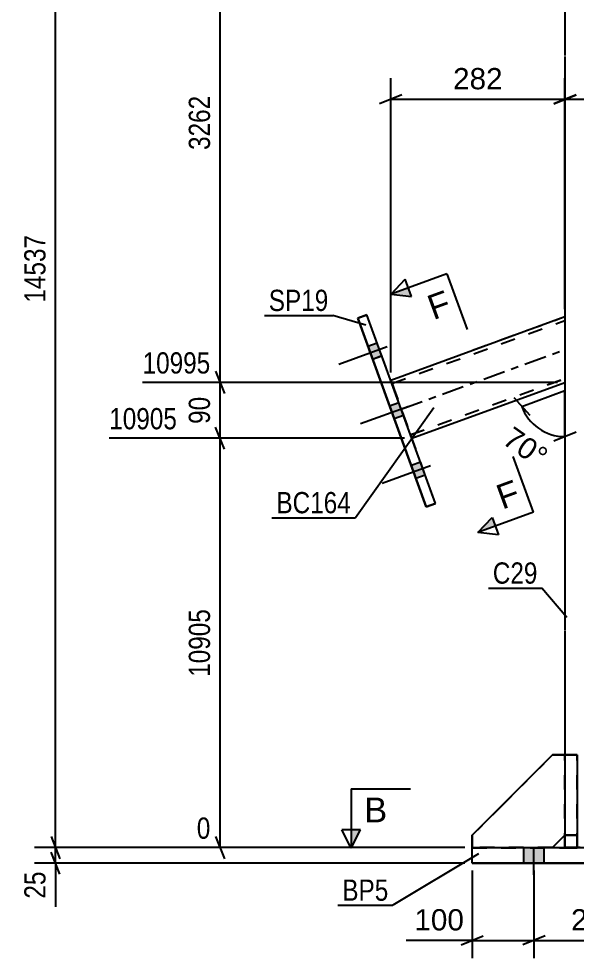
# Model space of a CAD drawing. Header units: millimetres. Extents: x -130 to 464, y -169 to 251.
# Drawn here: x 102.8 to 178.1, y -14.9 to 111.7 of the extents above; entities that cross this region are included whole.
import ezdxf

# ---------------------------------------------------------------- set-up
doc = ezdxf.new("R2010")
doc.units = ezdxf.units.MM
doc.linetypes.add('DXK_LINE_DOT2', pattern=[3.9198, 1.9599, -1.9599])
doc.linetypes.add('DXK_LINE_DOT3', pattern=[5.9187, 2.979, -0.9799, 0.9799, -0.9799])
doc.styles.add('Arial', font='ARIAL.TTF', dxfattribs={"height": 0.2})
doc.styles.add('Arial Narrow', font='ARIALN.TTF', dxfattribs={"height": 0.2})

# ---------------------------------------------------------------- blocks, each defined once
blk = doc.blocks.new('Bolt-284859513-1784 - 1774')
at = {"linetype": 'Continuous'}
for points in [[(170.89, -2.08), (173.64, -2.08), (173.64, 0), (170.89, 0)], [(170.89, -2.08), (173.64, -2.08), (173.64, 0), (170.89, 0)], [(187.55, -2.08), (190.3, -2.08), (190.3, 0), (187.55, 0)], [(204.22, -2.08), (206.97, -2.08), (206.97, 0), (204.22, 0)], [(220.89, -2.08), (223.64, -2.08), (223.64, 0), (220.89, 0)], [(220.89, -2.08), (223.64, -2.08), (223.64, 0), (220.89, 0)], [(170.89, -2.09), (173.64, -2.09), (173.64, 0), (170.89, 0)], [(170.89, -2.08), (173.64, -2.08), (173.64, 0), (170.89, 0)], [(187.55, -2.09), (190.3, -2.09), (190.3, 0), (187.55, 0)], [(204.22, -2.09), (206.97, -2.09), (206.97, 0), (204.22, 0)], [(220.89, -2.09), (223.64, -2.09), (223.64, 0), (220.89, 0)], [(220.89, -2.08), (223.64, -2.08), (223.64, 0), (220.89, 0)]]:
    blk.add_hatch(color=1, dxfattribs=at).paths.add_polyline_path(points)
at = {"color": 1, "linetype": 'Continuous'}
for p, q in [((170.89, -2.08), (170.89, 0)), ((170.89, -2.08), (170.89, 0)), ((172.26, -3.67), (172.26, 0)), ((172.26, -3.66), (172.26, 0)), ((173.64, -2.08), (173.64, 0)), ((173.64, -2.08), (173.64, 0)), ((187.55, -2.08), (187.55, 0)), ((188.93, -3.66), (188.93, 0)), ((190.3, -2.08), (190.3, 0)), ((204.22, -2.08), (204.22, 0)), ((205.59, -3.66), (205.59, 0)), ((206.97, -2.08), (206.97, 0)), ((220.89, -2.08), (220.89, 0)), ((220.89, -2.08), (220.89, 0)), ((222.26, -3.67), (222.26, 0)), ((222.26, -3.66), (222.26, 0)), ((223.64, -2.08), (223.64, 0)), ((223.64, -2.08), (223.64, 0)), ((170.89, -2.09), (170.89, 0)), ((170.89, -2.08), (170.89, 0)), ((172.26, -3.67), (172.26, 0)), ((172.26, -3.67), (172.26, 0)), ((173.64, -2.09), (173.64, 0)), ((173.64, -2.08), (173.64, 0)), ((187.55, -2.09), (187.55, 0)), ((188.93, -3.67), (188.93, 0)), ((190.3, -2.09), (190.3, 0)), ((204.22, -2.09), (204.22, 0)), ((205.59, -3.67), (205.59, 0)), ((206.97, -2.09), (206.97, 0)), ((220.89, -2.09), (220.89, 0)), ((220.89, -2.08), (220.89, 0)), ((222.26, -3.67), (222.26, 0)), ((222.26, -3.67), (222.26, 0)), ((223.64, -2.09), (223.64, 0)), ((223.64, -2.08), (223.64, 0))]:
    blk.add_line(p, q, dxfattribs=at)
blk = doc.blocks.new('Part-284859513-2047 - 1774')
at = {"color": 7, "linetype": 'DXK_LINE_DOT2'}
for p, q in [((176.43, -0.01), (176.43, 12.5)), ((178.09, 12.5), (176.43, 12.5)), ((176.43, 12.5), (178.09, 12.5)), ((178.09, -0.01), (178.09, 12.5)), ((176.43, 1.66), (178.09, 1.66)), ((178.09, 1.66), (176.43, 1.66)), ((176.43, 0), (176.43, -0.01)), ((176.43, 0), (178.09, 0)), ((176.43, -0.01), (178.09, -0.01)), ((178.09, 0), (178.09, -0.01))]:
    blk.add_line(p, q, dxfattribs=at)
blk = doc.blocks.new('Part-284859513-1919 - 1774')
at = {"color": 2, "linetype": 'Continuous'}
for p, q in [((176.43, 12.5), (176.43, 12.5)), ((178.09, 12.5), (176.43, 12.5)), ((176.43, 12.5), (176.43, 0.01)), ((178.09, 12.5), (178.09, 12.5)), ((178.09, 12.5), (178.09, 0.01)), ((178.09, 1.67), (176.43, 1.67)), ((176.43, 0.01), (178.09, 0.01))]:
    blk.add_line(p, q, dxfattribs=at)
at = {"color": 7, "linetype": 'DXK_LINE_DOT2'}
for p, q in [((176.43, 12.5), (178.09, 12.5)), ((176.43, 1.67), (178.09, 1.67)), ((176.43, 1.67), (176.43, 0)), ((178.09, 1.67), (178.09, 0)), ((176.43, 0), (176.43, 0.01)), ((178.09, 0), (176.43, 0)), ((178.09, 0), (178.09, 0.01))]:
    blk.add_line(p, q, dxfattribs=at)
blk = doc.blocks.new('Part-284859513-1842 - 1774')
at = {"color": 2, "linetype": 'Continuous'}
for p, q in [((152.94, 63.04), (176.43, 71.59)), ((155.79, 55.21), (176.43, 62.72)), ((155.79, 55.21), (176.43, 62.72))]:
    blk.add_line(p, q, dxfattribs=at)
at = {"color": 7, "linetype": 'DXK_LINE_DOT2'}
for p, q in [((152.94, 63.04), (176.43, 71.59)), ((153.11, 62.57), (176.43, 71.06)), ((153.11, 62.57), (176.43, 71.05)), ((176.43, 71.59), (176.43, 62.72)), ((152.94, 63.04), (152.94, 63.04)), ((152.94, 63.04), (152.96, 62.96)), ((152.96, 62.97), (152.94, 63.04)), ((153.04, 62.76), (152.96, 62.97)), ((152.96, 62.96), (153.04, 62.76)), ((153.04, 62.76), (153.15, 62.46)), ((153.15, 62.46), (153.04, 62.76)), ((153.11, 62.57), (153.11, 62.57)), ((153.12, 62.53), (153.11, 62.57)), ((153.11, 62.57), (153.12, 62.53)), ((153.16, 62.43), (153.12, 62.53)), ((153.12, 62.53), (153.16, 62.43)), ((153.15, 62.46), (155.6, 55.71)), ((153.15, 62.46), (155.57, 55.79)), ((153.16, 62.43), (155.56, 55.81)), ((153.16, 62.43), (153.21, 62.28)), ((153.21, 62.28), (155.56, 55.81)), ((155.61, 55.68), (176.43, 63.25)), ((155.61, 55.67), (176.43, 63.25)), ((155.56, 55.81), (155.6, 55.71)), ((155.6, 55.71), (155.56, 55.81)), ((155.69, 55.48), (155.57, 55.79)), ((155.6, 55.71), (155.61, 55.68)), ((155.61, 55.67), (155.6, 55.71)), ((155.6, 55.71), (155.69, 55.48)), ((155.61, 55.67), (155.61, 55.68)), ((155.69, 55.48), (155.76, 55.28)), ((155.76, 55.28), (155.69, 55.48)), ((155.76, 55.28), (155.79, 55.2)), ((155.79, 55.21), (155.76, 55.28)), ((155.79, 55.2), (155.79, 55.21)), ((155.79, 55.2), (155.79, 55.21))]:
    blk.add_line(p, q, dxfattribs=at)
at = {"color": 7, "linetype": 'DXK_LINE_DOT3'}
blk.add_line((154.36, 59.12), (176.43, 67.15), dxfattribs=at)
blk = doc.blocks.new('Part-284859513-1815 - 1774')
at = {"color": 2, "linetype": 'Continuous'}
for p, q in [((149.73, 71.85), (148.48, 71.39)), ((157.74, 45.94), (148.48, 71.39)), ((148.48, 71.39), (148.48, 71.39)), ((148.48, 71.39), (148.48, 71.39)), ((148.48, 71.39), (157.74, 45.94)), ((158.99, 46.4), (149.73, 71.85)), ((157.74, 45.94), (158.99, 46.4)), ((158.99, 46.39), (157.74, 45.94)), ((157.74, 45.94), (157.74, 45.94)), ((158.99, 46.39), (158.99, 46.4)), ((158.99, 46.39), (158.99, 46.4))]:
    blk.add_line(p, q, dxfattribs=at)
at = {"color": 7, "linetype": 'DXK_LINE_DOT2'}
for p, q in [((148.48, 71.39), (149.73, 71.84)), ((149.73, 71.84), (149.73, 71.85)), ((158.99, 46.4), (149.73, 71.84))]:
    blk.add_line(p, q, dxfattribs=at)
blk = doc.blocks.new('Bolt-284859513-1816 - 1774')
at = {"linetype": 'Continuous'}
for points in [[(149.87, 67.55), (150.5, 65.83), (151.75, 66.29), (151.13, 68.01)], [(149.87, 67.55), (150.5, 65.83), (151.75, 66.29), (151.13, 68.01)], [(149.87, 67.55), (150.5, 65.83), (151.75, 66.28), (151.13, 68.01)], [(152.79, 59.53), (153.42, 57.8), (154.67, 58.26), (154.05, 59.98)], [(152.79, 59.52), (153.42, 57.8), (154.67, 58.26), (154.05, 59.98)], [(155.72, 51.5), (156.34, 49.78), (157.6, 50.23), (156.97, 51.96)], [(155.72, 51.5), (156.34, 49.78), (157.6, 50.23), (156.97, 51.96)], [(155.72, 51.5), (156.34, 49.78), (157.6, 50.23), (156.97, 51.95)]]:
    blk.add_hatch(color=1, dxfattribs=at).paths.add_polyline_path(points)
at = {"color": 1, "linetype": 'Continuous'}
for p, q in [((152.46, 67.52), (145.96, 65.15)), ((152.46, 67.52), (145.96, 65.15)), ((152.46, 67.52), (145.96, 65.15)), ((151.13, 68.01), (149.87, 67.55)), ((151.13, 68.01), (149.87, 67.55)), ((151.13, 68.01), (149.87, 67.55)), ((151.75, 66.29), (150.5, 65.83)), ((151.75, 66.29), (150.5, 65.83)), ((151.75, 66.28), (150.5, 65.83)), ((154.05, 59.98), (152.79, 59.53)), ((154.05, 59.98), (152.79, 59.52)), ((155.38, 59.49), (148.88, 57.13)), ((155.38, 59.49), (148.88, 57.12)), ((154.67, 58.26), (153.42, 57.8)), ((154.67, 58.26), (153.42, 57.8)), ((156.97, 51.96), (155.72, 51.5)), ((156.97, 51.96), (155.72, 51.5)), ((156.97, 51.95), (155.72, 51.5)), ((158.3, 51.47), (151.8, 49.1)), ((158.3, 51.46), (151.8, 49.1)), ((158.3, 51.46), (151.8, 49.1)), ((157.6, 50.23), (156.34, 49.78)), ((157.6, 50.23), (156.34, 49.78)), ((157.6, 50.23), (156.34, 49.78))]:
    blk.add_line(p, q, dxfattribs=at)
blk = doc.blocks.new('Part-284859513-1837 - 1774')
at = {"color": 2, "linetype": 'Continuous'}
for p, q in [((176.43, 156.1), (176.43, 106.78)), ((176.43, 106.68), (176.43, 29.27)), ((176.43, 29.17), (176.43, 12.5))]:
    blk.add_line(p, q, dxfattribs=at)
at = {"color": 7, "linetype": 'DXK_LINE_DOT2'}
for p, q in [((176.43, 12.5), (176.43, 0)), ((176.43, 0), (176.43, 0)), ((176.68, 0), (176.43, 0)), ((177.4, 0), (176.68, 0)), ((178.49, 0), (177.4, 0)), ((176.43, 0), (176.68, 0)), ((176.68, 0), (177.4, 0)), ((177.4, 0), (178.49, 0))]:
    blk.add_line(p, q, dxfattribs=at)
blk = doc.blocks.new('Part-284859513-2046 - 1774')
at = {"color": 2, "linetype": 'Continuous'}
for p, q in [((163.93, -2.09), (163.93, 0.01)), ((163.93, 0.01), (230.59, 0.01)), ((230.59, -2.09), (230.59, 0.01)), ((163.93, -2.08), (163.93, -2.09)), ((230.59, -2.08), (163.93, -2.08)), ((163.93, -2.09), (230.59, -2.09)), ((230.59, -2.08), (230.59, -2.09))]:
    blk.add_line(p, q, dxfattribs=at)
at = {"color": 7, "linetype": 'DXK_LINE_DOT2'}
blk.add_line((163.93, -0.01), (230.59, -0.01), dxfattribs=at)
blk = doc.blocks.new('Part-284859513-1920 - 1774')
at = {"color": 7, "linetype": 'DXK_LINE_DOT2'}
for p, q in [((163.93, 1.66), (174.76, 12.5)), ((174.76, 12.5), (163.93, 1.66)), ((174.76, 12.5), (176.43, 12.5)), ((174.76, 12.5), (174.76, 12.5)), ((176.43, 12.5), (174.76, 12.5)), ((176.43, 12.5), (176.43, 1.66)), ((163.93, 0), (163.93, 1.66)), ((176.43, 1.66), (174.76, 0)), ((174.76, 0), (174.77, 0.01)), ((174.76, 0), (163.93, 0)), ((163.93, 0), (174.76, 0)), ((174.76, 0), (174.76, 0))]:
    blk.add_line(p, q, dxfattribs=at)
at = {"color": 2, "linetype": 'Continuous'}
blk.add_line((174.77, 0.01), (176.43, 1.66), dxfattribs=at)
blk = doc.blocks.new('Part-284859513-2048 - 1774')
at = {"color": 2, "linetype": 'Continuous'}
for p, q in [((174.76, 12.5), (163.93, 1.67)), ((174.76, 12.5), (174.76, 12.5)), ((176.43, 12.5), (174.76, 12.5)), ((163.93, 1.67), (163.93, 1.67)), ((163.93, 1.67), (163.93, 0.01)), ((174.76, 0.01), (176.43, 1.67))]:
    blk.add_line(p, q, dxfattribs=at)
at = {"color": 7, "linetype": 'DXK_LINE_DOT2'}
for p, q in [((163.93, 1.67), (174.76, 12.5)), ((174.76, 12.5), (176.43, 12.5)), ((176.43, 12.5), (176.43, 1.67)), ((176.43, 1.67), (174.76, 0)), ((163.93, 0.01), (163.93, 0)), ((174.76, 0), (163.93, 0)), ((163.93, 0), (174.76, 0)), ((174.76, 0), (174.76, 0.01)), ((174.76, 0), (174.76, 0))]:
    blk.add_line(p, q, dxfattribs=at)
blk = doc.blocks.new('StraightDimension-284859513-2107 - 1774')
at = {"color": 7, "linetype": 'Continuous'}
for p, q in [((107.72, 0), (107.72, 156.1)), ((107.12, 1.5), (108.32, -1.5)), ((162.93, 0), (104.87, 0))]:
    blk.add_line(p, q, dxfattribs=at)
at = {"color": 0}
blk.add_wipeout([(106.97, 83.22), (102.77, 83.22), (102.77, 72.88), (106.97, 72.88)], dxfattribs=at)
at = {"color": 3, "style": 'Arial Narrow'}
blk.add_text('14537', height=2.863, rotation=90.0002, dxfattribs=at).set_placement((106.37, 73.48))
blk = doc.blocks.new('StraightDimension-284859513-2124 - 1774')
at = {"color": 7, "linetype": 'Continuous'}
for p, q in [((107.12, 1.5), (108.32, -1.5)), ((162.93, 0), (104.87, 0)), ((107.72, -2.09), (107.72, 0)), ((108.32, -3.59), (107.12, -0.59)), ((162.93, -2.09), (104.87, -2.09)), ((107.72, -2.09), (107.72, -8)), ((107.72, -2.09), (107.72, -8))]:
    blk.add_line(p, q, dxfattribs=at)
at = {"color": 0}
blk.add_wipeout([(106.97, -2.61), (102.77, -2.61), (102.77, -7.47), (106.97, -7.47)], dxfattribs=at)
at = {"color": 3, "style": 'Arial Narrow'}
blk.add_text('25', height=2.863, rotation=90.0002, dxfattribs=at).set_placement((106.37, -6.87))
blk = doc.blocks.new('StraightDimension-284859513-2062 - 1774')
at = {"color": 7, "linetype": 'Continuous'}
for p, q in [((172.26, -3.08), (172.26, -14.91)), ((188.93, -3.09), (188.93, -14.91)), ((173.76, -11.91), (170.76, -13.11)), ((172.26, -12.51), (188.93, -12.51)), ((187.43, -13.11), (190.43, -11.91))]:
    blk.add_line(p, q, dxfattribs=at)
at = {"color": 0}
blk.add_wipeout([(184.53, -11.76), (184.53, -7.56), (176.66, -7.56), (176.66, -11.76)], dxfattribs=at)
at = {"color": 3, "style": 'Arial'}
blk.add_text('200', height=2.865, dxfattribs=at).set_placement((177.26, -11.16))
blk = doc.blocks.new('AngleDimension-284859513-2131 - 1774')
at = {"color": 7, "linetype": 'Continuous'}
for p, q in [((170.61, 59.49), (176.43, 61.61)), ((176.43, 55.41), (176.43, 61.61)), ((169.53, 60.69), (171.68, 58.29)), ((176.43, 60.61), (176.43, 55.41)), ((177.93, 56.01), (174.93, 54.81))]:
    blk.add_line(p, q, dxfattribs=at)
blk.add_arc((176.43, 61.61), 6.2, 200, 270, dxfattribs=at)
at = {"color": 0}
blk.add_wipeout([(172.92, 50.28), (175.33, 53.72), (169.39, 57.87), (166.98, 54.43)], dxfattribs=at)
at = {"color": 3, "style": 'Arial'}
blk.add_text('70°', height=2.865, rotation=-35.002, dxfattribs=at).set_placement((167.82, 54.58))
blk = doc.blocks.new('StraightDimension-284859513-2562 - 1774')
at = {"color": 7, "linetype": 'Continuous'}
for p, q in [((176.43, 72.59), (176.43, 103.74)), ((197.26, 94.3), (197.26, 103.74)), ((177.93, 101.49), (174.93, 100.29)), ((195.76, 100.29), (198.76, 101.49)), ((176.43, 100.89), (197.26, 100.89))]:
    blk.add_line(p, q, dxfattribs=at)
at = {"color": 0}
blk.add_wipeout([(190.78, 101.64), (190.78, 105.84), (182.91, 105.84), (182.91, 101.64)], dxfattribs=at)
at = {"color": 3, "style": 'Arial'}
blk.add_text('250', height=2.865, dxfattribs=at).set_placement((183.51, 102.24))
blk = doc.blocks.new('StraightDimension-284859513-2572 - 1774')
at = {"color": 7, "linetype": 'Continuous'}
for p, q in [((152.94, 64.04), (152.94, 103.74)), ((176.43, 72.59), (176.43, 103.74)), ((154.44, 101.49), (151.44, 100.29)), ((174.93, 100.29), (177.93, 101.49)), ((152.94, 100.89), (176.43, 100.89))]:
    blk.add_line(p, q, dxfattribs=at)
at = {"color": 0}
blk.add_wipeout([(168.62, 101.64), (168.62, 105.84), (160.75, 105.84), (160.75, 101.64)], dxfattribs=at)
at = {"color": 3, "style": 'Arial'}
blk.add_text('282', height=2.865, dxfattribs=at).set_placement((161.35, 102.24))
blk = doc.blocks.new('StraightDimension-284859513-4711 - 1774')
at = {"color": 7, "linetype": 'Continuous'}
for p, q in [((130.51, 131.21), (129.31, 134.21)), ((154.79, 132.71), (114.97, 132.71)), ((129.91, 62.72), (129.91, 132.71)), ((129.31, 64.22), (130.51, 61.22)), ((175.43, 62.72), (119.47, 62.72))]:
    blk.add_line(p, q, dxfattribs=at)
at = {"color": 0}
blk.add_wipeout([(129.16, 101.97), (124.96, 101.97), (124.96, 93.46), (129.16, 93.46)], dxfattribs=at)
at = {"color": 3, "style": 'Arial Narrow'}
blk.add_text('3262', height=2.863, rotation=90.0002, dxfattribs=at).set_placement((128.56, 94.06))
at = {"color": 0, "linetype": 'Continuous'}
blk.add_wipeout([(124.71, 133.31), (124.71, 137.51), (114.37, 137.51), (114.37, 133.31)], dxfattribs=at)
at = {"color": 3, "linetype": 'Continuous', "style": 'Arial Narrow'}
blk.add_text('14257', height=2.863, dxfattribs=at).set_placement((114.97, 133.91))
blk = doc.blocks.new('StraightDimension-284859513-4712 - 1774')
at = {"color": 7, "linetype": 'Continuous'}
for p, q in [((129.31, 64.22), (130.51, 61.22)), ((175.43, 62.72), (119.47, 62.72)), ((129.91, 55.2), (129.91, 62.72)), ((130.51, 53.7), (129.31, 56.7)), ((154.79, 55.2), (114.97, 55.2))]:
    blk.add_line(p, q, dxfattribs=at)
at = {"color": 0, "linetype": 'Continuous'}
blk.add_wipeout([(129.21, 63.32), (129.21, 67.52), (118.87, 67.52), (118.87, 63.32)], dxfattribs=at)
at = {"color": 0}
blk.add_wipeout([(129.16, 61.39), (124.96, 61.39), (124.96, 56.53), (129.16, 56.53)], dxfattribs=at)
at = {"color": 3, "linetype": 'Continuous', "style": 'Arial Narrow'}
blk.add_text('10995', height=2.863, dxfattribs=at).set_placement((119.47, 63.92))
at = {"color": 3, "style": 'Arial Narrow'}
blk.add_text('90', height=2.863, rotation=90.0002, dxfattribs=at).set_placement((128.56, 57.13))
blk = doc.blocks.new('StraightDimension-284859513-4713 - 1774')
at = {"color": 7, "linetype": 'Continuous'}
for p, q in [((130.51, 53.7), (129.31, 56.7)), ((154.79, 55.2), (114.97, 55.2)), ((129.91, 0), (129.91, 55.2)), ((129.31, 1.5), (130.51, -1.5)), ((162.93, 0), (126.78, 0))]:
    blk.add_line(p, q, dxfattribs=at)
at = {"color": 0}
blk.add_wipeout([(129.16, 32.77), (124.96, 32.77), (124.96, 22.43), (129.16, 22.43)], dxfattribs=at)
at = {"color": 3, "style": 'Arial Narrow'}
blk.add_text('10905', height=2.863, rotation=90.0002, dxfattribs=at).set_placement((128.56, 23.03))
at = {"color": 0, "linetype": 'Continuous'}
for points in [[(124.71, 55.8), (124.71, 60), (114.37, 60), (114.37, 55.8)], [(129.21, 0.6), (129.21, 4.8), (126.18, 4.8), (126.18, 0.6)]]:
    blk.add_wipeout(points, dxfattribs=at)
at = {"color": 3, "linetype": 'Continuous', "style": 'Arial Narrow'}
for s, height, p in [('10905', 2.863, (114.97, 56.4)), ('0', 2.86, (126.78, 1.2))]:
    blk.add_text(s, height=height, dxfattribs=at).set_placement(p)
blk = doc.blocks.new('StraightDimension-284859513-4962 - 1774')
at = {"color": 7, "linetype": 'Continuous'}
for p, q in [((163.93, -3.09), (163.93, -14.91)), ((172.26, -3.08), (172.26, -14.91)), ((163.93, -12.51), (155.01, -12.51)), ((163.93, -12.51), (155.01, -12.51)), ((162.43, -13.11), (165.43, -11.91)), ((163.93, -12.51), (172.26, -12.51)), ((173.76, -11.91), (170.76, -13.11))]:
    blk.add_line(p, q, dxfattribs=at)
at = {"color": 0}
blk.add_wipeout([(163.4, -11.76), (163.4, -7.56), (155.53, -7.56), (155.53, -11.76)], dxfattribs=at)
at = {"color": 3, "style": 'Arial'}
blk.add_text('100', height=2.865, dxfattribs=at).set_placement((156.13, -11.16))
blk = doc.blocks.new('Mark-284859513-1811 - 1774')
at = {"color": 0}
blk.add_wipeout([(144.53, 72.35), (144.53, 75.35), (136.49, 75.35), (136.49, 72.35)], dxfattribs=at)
blk.add_wipeout([(144.53, 72.35), (144.53, 75.35), (136.49, 75.35), (136.49, 72.35)], dxfattribs=at)
at = {"color": 30, "linetype": 'Continuous'}
for p in [(135.89, 71.75), (149.6, 70.44)]:
    blk.add_line(p, (145.13, 71.75), dxfattribs=at)
at = {"color": 3, "style": 'Arial Narrow'}
blk.add_text('SP19', height=2.863, dxfattribs=at).set_placement((136.49, 72.35))
blk = doc.blocks.new('Mark-284859513-1833 - 1774')
at = {"color": 0}
blk.add_wipeout([(172.74, 35.59), (172.74, 38.59), (166.71, 38.59), (166.71, 35.59)], dxfattribs=at)
blk.add_wipeout([(172.74, 35.59), (172.74, 38.59), (166.71, 38.59), (166.71, 35.59)], dxfattribs=at)
at = {"color": 30, "linetype": 'Continuous'}
for p in [(166.11, 34.99), (176.69, 31.05)]:
    blk.add_line(p, (173.34, 34.99), dxfattribs=at)
at = {"color": 3, "style": 'Arial Narrow'}
blk.add_text('C29', height=2.863, dxfattribs=at).set_placement((166.71, 35.59))
blk = doc.blocks.new('Mark-284859513-2042 - 1774')
at = {"color": 0}
blk.add_wipeout([(152.62, -7.16), (152.62, -4.16), (146.41, -4.16), (146.41, -7.16)], dxfattribs=at)
blk.add_wipeout([(152.62, -7.16), (152.62, -4.16), (146.41, -4.16), (146.41, -7.16)], dxfattribs=at)
at = {"color": 30, "linetype": 'Continuous'}
for p in [(164.78, -0.83), (145.81, -7.76)]:
    blk.add_line(p, (153.22, -7.76), dxfattribs=at)
at = {"color": 3, "style": 'Arial Narrow'}
blk.add_text('BP5', height=2.863, dxfattribs=at).set_placement((146.41, -7.16))
blk = doc.blocks.new('SectionMark-284859513-2603 - 1774')
at = {"linetype": 'Continuous'}
for points in [[(155.33, 75.47), (155.76, 74.3), (152.98, 74.61)], [(166.61, 44.52), (167.03, 43.34), (164.68, 42.49)]]:
    blk.add_hatch(color=6, dxfattribs=at).paths.add_polyline_path(points)
at = {"color": 6, "linetype": 'Continuous'}
for p, q in [((152.98, 74.61), (154.9, 76.64)), ((155.76, 74.3), (154.9, 76.64)), ((152.98, 74.61), (155.76, 74.3)), ((164.68, 42.49), (166.61, 44.52)), ((166.61, 44.52), (167.46, 42.17)), ((167.46, 42.17), (164.68, 42.49))]:
    blk.add_line(p, q, dxfattribs=at)
at = {"color": 0, "linetype": 'Continuous'}
for points in [[(161.36, 72.08), (160.16, 75.37), (157.48, 74.39), (158.68, 71.1)], [(170.66, 46.53), (169.47, 49.82), (166.79, 48.84), (167.98, 45.55)]]:
    blk.add_wipeout(points, dxfattribs=at)
at = {"color": 6, "linetype": 'Continuous'}
for p, q in [((160.5, 77.35), (152.98, 74.61)), ((160.5, 77.35), (163.24, 69.84)), ((172.2, 45.22), (169.46, 52.74)), ((172.2, 45.22), (164.68, 42.49))]:
    blk.add_line(p, q, dxfattribs=at)
at = {"color": 3, "linetype": 'Continuous', "style": 'Arial'}
for p in [(158.68, 71.1), (167.98, 45.55)]:
    blk.add_text('F', height=3.34, rotation=20.0134, dxfattribs=at).set_placement(p)
blk = doc.blocks.new('SectionMark-284859513-2607 - 1774')
at = {"linetype": 'Continuous'}
for points in [[(147.6, 2.42), (148.85, 2.42), (147.6, -0.08)], [(244.01, 2.42), (245.26, 2.42), (245.26, -0.08)]]:
    blk.add_hatch(color=6, dxfattribs=at).paths.add_polyline_path(points)
at = {"color": 6, "linetype": 'Continuous'}
for p, q in [((147.6, 7.92), (155.6, 7.92)), ((147.6, 7.92), (147.6, -0.08)), ((245.26, 7.92), (237.26, 7.92)), ((245.26, 7.92), (245.26, -0.08)), ((147.6, -0.08), (146.35, 2.42)), ((148.85, 2.42), (146.35, 2.42)), ((147.6, -0.08), (148.85, 2.42)), ((244.01, 2.42), (246.51, 2.42)), ((245.26, -0.08), (244.01, 2.42)), ((246.51, 2.42), (245.26, -0.08))]:
    blk.add_line(p, q, dxfattribs=at)
at = {"color": 0, "linetype": 'Continuous'}
for points in [[(152.46, 3.42), (152.46, 6.92), (149.35, 6.92), (149.35, 3.42)], [(243.51, 3.42), (243.51, 6.92), (240.4, 6.92), (240.4, 3.42)]]:
    blk.add_wipeout(points, dxfattribs=at)
at = {"color": 3, "linetype": 'Continuous', "style": 'Arial'}
for p in [(149.35, 3.42), (240.4, 3.42)]:
    blk.add_text('B', height=3.34, dxfattribs=at).set_placement(p)
blk = doc.blocks.new('Mark-284859513-4429 - 1774')
at = {"color": 0}
blk.add_wipeout([(147.57, 45.08), (147.57, 48.08), (137.52, 48.08), (137.52, 45.08)], dxfattribs=at)
blk.add_wipeout([(147.57, 45.08), (147.57, 48.08), (137.52, 48.08), (137.52, 45.08)], dxfattribs=at)
at = {"color": 30, "linetype": 'Continuous'}
for p in [(158.77, 59.28), (136.92, 44.48)]:
    blk.add_line(p, (148.17, 44.48), dxfattribs=at)
at = {"color": 3, "style": 'Arial Narrow'}
blk.add_text('BC164', height=2.863, dxfattribs=at).set_placement((137.52, 45.08))

msp = doc.modelspace()

# ---------------------------------------------------------------- block references
for name in ['Part-284859513-1837 - 1774', 'Part-284859513-1815 - 1774', 'Part-284859513-1842 - 1774', 'Bolt-284859513-1816 - 1774', 'Part-284859513-1920 - 1774', 'Part-284859513-2048 - 1774', 'Part-284859513-2047 - 1774', 'Part-284859513-1919 - 1774', 'Part-284859513-2046 - 1774', 'Bolt-284859513-1784 - 1774']:
    msp.add_blockref(name, (0, 0))

# ---------------------------------------------------------------- next in the draw order: block references
for name in ['StraightDimension-284859513-2107 - 1774', 'StraightDimension-284859513-2062 - 1774']:
    msp.add_blockref(name, (0, 0))

# ---------------------------------------------------------------- next in the draw order: block references
for name in ['StraightDimension-284859513-2562 - 1774', 'AngleDimension-284859513-2131 - 1774', 'Mark-284859513-1833 - 1774', 'StraightDimension-284859513-2124 - 1774']:
    msp.add_blockref(name, (0, 0))

# ---------------------------------------------------------------- next in the draw order: block references
for name in ['StraightDimension-284859513-2572 - 1774', 'StraightDimension-284859513-4962 - 1774']:
    msp.add_blockref(name, (0, 0))

# ---------------------------------------------------------------- next in the draw order: block references
msp.add_blockref('StraightDimension-284859513-4711 - 1774', (0, 0))

# ---------------------------------------------------------------- next in the draw order: block references
for name in ['Mark-284859513-1811 - 1774', 'StraightDimension-284859513-4712 - 1774']:
    msp.add_blockref(name, (0, 0))

# ---------------------------------------------------------------- next in the draw order: block references
msp.add_blockref('StraightDimension-284859513-4713 - 1774', (0, 0))

# ---------------------------------------------------------------- next in the draw order: block references
for name in ['SectionMark-284859513-2603 - 1774', 'SectionMark-284859513-2607 - 1774', 'Mark-284859513-2042 - 1774']:
    msp.add_blockref(name, (0, 0))

# ---------------------------------------------------------------- next in the draw order: block references
msp.add_blockref('Mark-284859513-4429 - 1774', (0, 0))

doc.saveas('drawing.dxf')
